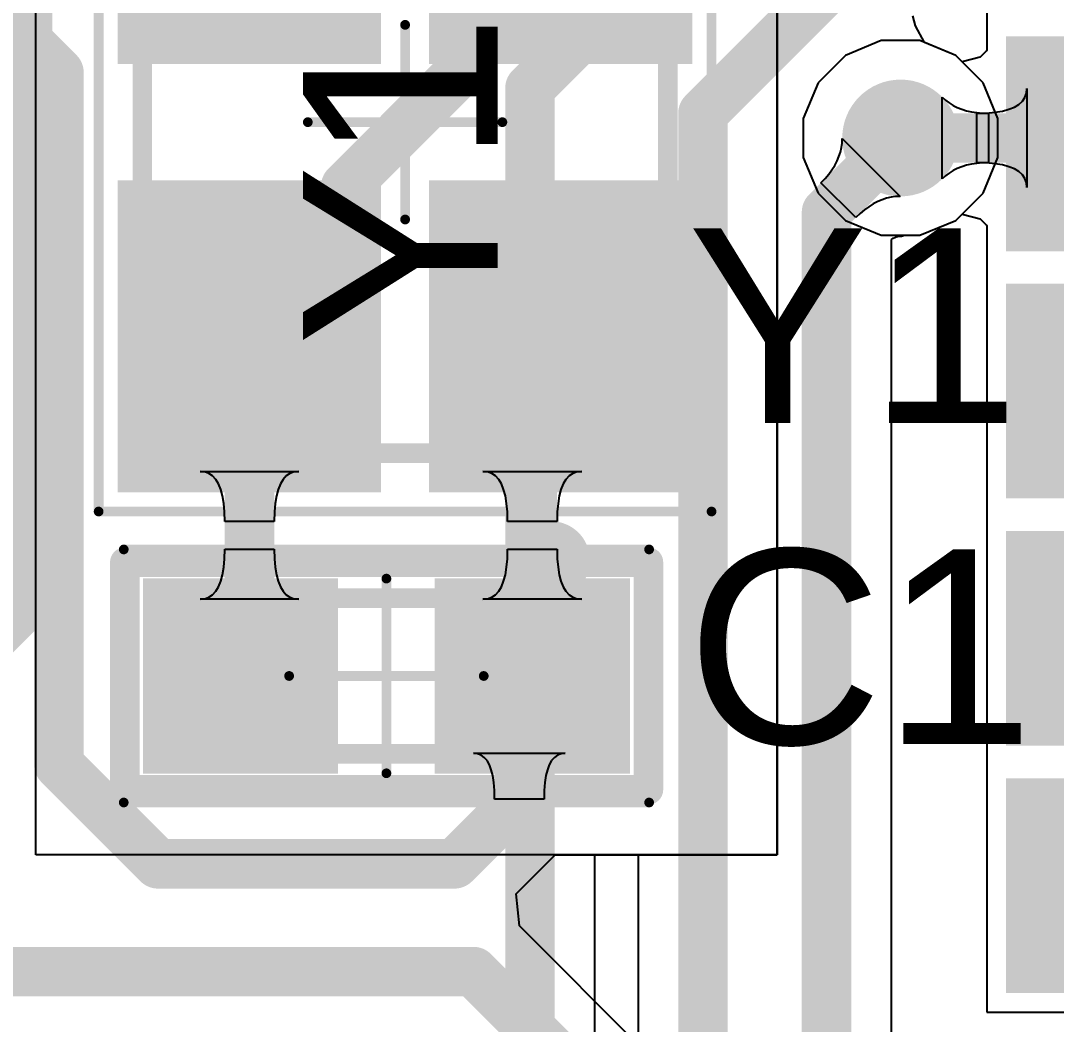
# Model space of a CAD drawing. Header units: inches. Extents: x 1.37 to 4.6, y 1.74 to 5.29.
# Drawn here: x 2.582 to 2.7915, y 4.3108 to 4.5137 of the extents above; entities that cross this region are included whole.
import ezdxf

# ---------------------------------------------------------------- set-up
doc = ezdxf.new("R2010")
doc.units = ezdxf.units.IN
doc.header["$MEASUREMENT"] = 0
for name, color, linetype in [('BottomLayer', 5, 'Continuous'), ('Mechanical11', 56, 'Continuous'), ('Mechanical13', 56, 'Continuous'), ('Mechanical15', 56, 'Continuous'), ('TopLayer', 1, 'Continuous'), ('TopOverlay', 2, 'Continuous'), ('TopPaste', 8, 'Continuous'), ('TopSolder', 216, 'Continuous'), ('ViaHoleLayer', 16, 'Continuous')]:
    doc.layers.add(name, color=color, linetype=linetype)
doc.styles.add('Arial', font='', dxfattribs={"height": 0.2})
doc.styles.get('Arial').set_extended_font_data('Arial')

# ---------------------------------------------------------------- blocks, each defined once
blk = doc.blocks.new('WE_XTAL_CFPX_180_12')
at = {"layer": 'TopLayer'}
for points in [[(-0.07087, 0.05413), (-0.01575, 0.05413), (-0.01575, 0.00886), (-0.07087, 0.00886)], [(0.01575, 0.05413), (0.07087, 0.05413), (0.07087, 0.00886), (0.01575, 0.00886)], [(-0.07087, -0.00886), (-0.01575, -0.00886), (-0.01575, -0.05413), (-0.07087, -0.05413)], [(0.01575, -0.00886), (0.07087, -0.00886), (0.07087, -0.05413), (0.01575, -0.05413)]]:
    blk.add_hatch(color=1, dxfattribs=at).paths.add_polyline_path(points)
at = {"layer": 'TopPaste'}
for points in [[(-0.07087, 0.05413), (-0.01575, 0.05413), (-0.01575, 0.00886), (-0.07087, 0.00886)], [(0.01575, 0.05413), (0.07087, 0.05413), (0.07087, 0.00886), (0.01575, 0.00886)], [(-0.07087, -0.00886), (-0.01575, -0.00886), (-0.01575, -0.05413), (-0.07087, -0.05413)], [(0.01575, -0.00886), (0.07087, -0.00886), (0.07087, -0.05413), (0.01575, -0.05413)]]:
    blk.add_hatch(color=8, dxfattribs=at).paths.add_polyline_path(points)
at = {"layer": 'TopSolder'}
for points in [[(-0.07487, 0.05813), (-0.01175, 0.05813), (-0.01175, 0.00486), (-0.07487, 0.00486)], [(0.01175, 0.05813), (0.07487, 0.05813), (0.07487, 0.00486), (0.01175, 0.00486)], [(-0.07487, -0.00486), (-0.01175, -0.00486), (-0.01175, -0.05813), (-0.07487, -0.05813)], [(0.01175, -0.00486), (0.07487, -0.00486), (0.07487, -0.05813), (0.01175, -0.05813)]]:
    blk.add_hatch(color=216, dxfattribs=at).paths.add_polyline_path(points)
at = {"layer": 'Mechanical11', "const_width": 0.00394}
for points in [[(-0.06693, 0.05315), (0.06693, 0.05315)], [(-0.06693, 0.05315), (-0.06693, -0.05315)], [(0.06693, 0.05315), (0.06693, -0.05315)], [(-0.06693, -0.05315), (0.06693, -0.05315)]]:
    blk.add_lwpolyline(points, dxfattribs=at)
at = {"layer": 'Mechanical11'}
for points, const_width in [([(-0.06791, 0.05315, 1), (-0.06594, 0.05315, 1)], 0.00197), ([(-0.06791, 0.05315, 1), (-0.06594, 0.05315, 1)], 0.00197), ([(0.06595, 0.05315, 1), (0.06791, 0.05315, 1)], 0.00197), ([(0.06595, 0.05315, 1), (0.06791, 0.05315, 1)], 0.00197), ([(-0.04134, -0.03543, 1), (-0.05709, -0.03543, 1)], 0.00394), ([(-0.05807, -0.03543, 1), (-0.0561, -0.03543, 1)], 0.00197), ([(-0.04232, -0.03543, 1), (-0.04035, -0.03543, 1)], 0.00197), ([(-0.06791, -0.05315, 1), (-0.06594, -0.05315, 1)], 0.00197), ([(-0.06791, -0.05315, 1), (-0.06594, -0.05315, 1)], 0.00197), ([(0.06595, -0.05315, 1), (0.06791, -0.05315, 1)], 0.00197), ([(0.06595, -0.05315, 1), (0.06791, -0.05315, 1)], 0.00197)]:
    blk.add_lwpolyline(points, format="xyb", close=True, dxfattribs=dict(at, const_width=const_width))
at = {"layer": 'Mechanical13', "const_width": 0.00394}
for points in [[(-0.06693, 0.05315), (-0.06693, -0.05315)], [(-0.06693, 0.05315), (0.06693, 0.05315)], [(0.06693, 0.05315), (0.06693, -0.05315)], [(-0.06693, -0.05315), (0.06693, -0.05315)]]:
    blk.add_lwpolyline(points, dxfattribs=at)
at = {"layer": 'Mechanical13', "const_width": 0.00197}
for points in [[(-0.06791, 0.05315, 1), (-0.06594, 0.05315, 1)], [(-0.06791, 0.05315, 1), (-0.06594, 0.05315, 1)], [(0.06595, 0.05315, 1), (0.06791, 0.05315, 1)], [(0.06595, 0.05315, 1), (0.06791, 0.05315, 1)], [(-0.06791, -0.05315, 1), (-0.06594, -0.05315, 1)], [(-0.06791, -0.05315, 1), (-0.06594, -0.05315, 1)], [(0.06595, -0.05315, 1), (0.06791, -0.05315, 1)], [(0.06595, -0.05315, 1), (0.06791, -0.05315, 1)]]:
    blk.add_lwpolyline(points, format="xyb", close=True, dxfattribs=at)
at = {"layer": 'Mechanical15', "const_width": 0.00197}
for points in [[(-0.07874, 0.06201), (-0.07874, -0.06201)], [(-0.07874, 0.06201), (0.07874, 0.06201)], [(0.07874, 0.06201), (0.07874, -0.06201)], [(0, 0.01969), (0, -0.01968)], [(-0.01968, 0), (0.01969, 0)], [(-0.07874, -0.06201), (0.07874, -0.06201)]]:
    blk.add_lwpolyline(points, dxfattribs=at)
at = {"layer": 'Mechanical15', "const_width": 0.000984}
for points in [[(-0.07923, 0.06201, 1), (-0.07825, 0.06201, 1)], [(-0.07923, 0.06201, 1), (-0.07825, 0.06201, 1)], [(0.07825, 0.06201, 1), (0.07923, 0.06201, 1)], [(0.07825, 0.06201, 1), (0.07923, 0.06201, 1)], [(-0.00049, 0.01969, 1), (0.00049, 0.01969, 1)], [(-0.02018, 0, 1), (-0.01919, 0, 1)], [(0.01919, 0, 1), (0.02018, 0, 1)], [(-0.00049, -0.01968, 1), (0.00049, -0.01968, 1)], [(-0.07923, -0.06201, 1), (-0.07825, -0.06201, 1)], [(-0.07923, -0.06201, 1), (-0.07825, -0.06201, 1)], [(0.07825, -0.06201, 1), (0.07923, -0.06201, 1)], [(0.07825, -0.06201, 1), (0.07923, -0.06201, 1)]]:
    blk.add_lwpolyline(points, format="xyb", close=True, dxfattribs=at)
at = {"layer": 'TopOverlay'}
for points, const_width in [([(-0.08465, -0.02953, 1), (-0.09252, -0.02953, 1)], 0.00787), ([(-0.09449, -0.02953, 1), (-0.09055, -0.02953, 1)], 0.00394), ([(-0.08661, -0.02953, 1), (-0.08268, -0.02953, 1)], 0.00394)]:
    blk.add_lwpolyline(points, format="xyb", close=True, dxfattribs=dict(at, const_width=const_width))
at = {"layer": 'Mechanical11', "style": 'Arial'}
blk.add_text('Y1', height=0.03937, dxfattribs=at).set_placement((-0.04528, -0.0187))
blk = doc.blocks.new('ESP32_WROOM_26')
at = {"layer": 'TopLayer'}
for points in [[(0.02953, 0.19134), (-0.02953, 0.19134), (-0.02953, 0.22677), (0.02953, 0.22677)], [(0.02953, 0.14134), (-0.02953, 0.14134), (-0.02953, 0.17677), (0.02953, 0.17677)], [(0.02953, 0.09134), (-0.02953, 0.09134), (-0.02953, 0.12677), (0.02953, 0.12677)], [(0.02953, 0.04134), (-0.02953, 0.04134), (-0.02953, 0.07677), (0.02953, 0.07677)]]:
    blk.add_hatch(color=1, dxfattribs=at).paths.add_polyline_path(points)
at = {"layer": 'TopPaste'}
for points in [[(0.02953, 0.19134), (-0.02953, 0.19134), (-0.02953, 0.22677), (0.02953, 0.22677)], [(0.02953, 0.14134), (-0.02953, 0.14134), (-0.02953, 0.17677), (0.02953, 0.17677)], [(0.02953, 0.09134), (-0.02953, 0.09134), (-0.02953, 0.12677), (0.02953, 0.12677)], [(0.02953, 0.04134), (-0.02953, 0.04134), (-0.02953, 0.07677), (0.02953, 0.07677)]]:
    blk.add_hatch(color=8, dxfattribs=at).paths.add_polyline_path(points)
at = {"layer": 'TopSolder'}
for points in [[(0.03353, 0.18734), (-0.03353, 0.18734), (-0.03353, 0.23077), (0.03353, 0.23077)], [(0.03353, 0.13734), (-0.03353, 0.13734), (-0.03353, 0.18077), (0.03353, 0.18077)], [(0.03353, 0.08734), (-0.03353, 0.08734), (-0.03353, 0.13077), (0.03353, 0.13077)], [(0.03353, 0.03734), (-0.03353, 0.03734), (-0.03353, 0.08077), (0.03353, 0.08077)]]:
    blk.add_hatch(color=216, dxfattribs=at).paths.add_polyline_path(points)
blk = doc.blocks.new('CAP_0603_185')
at = {"layer": 'TopLayer'}
for points in [[(-0.04728, 0.01875), (-0.01578, 0.01875), (-0.01578, -0.01275), (-0.04728, -0.01275)], [(0.01178, 0.01875), (0.04328, 0.01875), (0.04328, -0.01275), (0.01178, -0.01275)]]:
    blk.add_hatch(color=1, dxfattribs=at).paths.add_polyline_path(points)
at = {"layer": 'TopPaste'}
for points in [[(-0.04728, 0.01875), (-0.01578, 0.01875), (-0.01578, -0.01275), (-0.04728, -0.01275)], [(0.01178, 0.01875), (0.04328, 0.01875), (0.04328, -0.01275), (0.01178, -0.01275)]]:
    blk.add_hatch(color=8, dxfattribs=at).paths.add_polyline_path(points)
at = {"layer": 'TopSolder'}
for points in [[(-0.05128, 0.02275), (-0.01178, 0.02275), (-0.01178, -0.01675), (-0.05128, -0.01675)], [(0.00778, 0.02275), (0.04728, 0.02275), (0.04728, -0.01675), (0.00778, -0.01675)]]:
    blk.add_hatch(color=216, dxfattribs=at).paths.add_polyline_path(points)
at = {"layer": 'Mechanical13', "const_width": 0.00394}
for points in [[(-0.0335, 0.01875), (0.0295, 0.01875)], [(-0.0335, -0.01275), (-0.0335, 0.01875)], [(0.0295, -0.01275), (0.0295, 0.01875)], [(-0.0335, -0.01275), (0.0295, -0.01275)]]:
    blk.add_lwpolyline(points, dxfattribs=at)
at = {"layer": 'Mechanical13', "const_width": 0.00197}
for points in [[(-0.03448, 0.01875, 1), (-0.03251, 0.01875, 1)], [(-0.03448, 0.01875, 1), (-0.03251, 0.01875, 1)], [(0.02851, 0.01875, 1), (0.03048, 0.01875, 1)], [(0.02851, 0.01875, 1), (0.03048, 0.01875, 1)], [(-0.03448, -0.01275, 1), (-0.03251, -0.01275, 1)], [(-0.03448, -0.01275, 1), (-0.03251, -0.01275, 1)], [(0.02851, -0.01275, 1), (0.03048, -0.01275, 1)], [(0.02851, -0.01275, 1), (0.03048, -0.01275, 1)]]:
    blk.add_lwpolyline(points, format="xyb", close=True, dxfattribs=at)
at = {"layer": 'Mechanical15', "const_width": 0.00197}
for points in [[(-0.05515, 0.02859), (0.05115, 0.02859)], [(-0.05515, -0.02259), (-0.05515, 0.02859)], [(0.05115, -0.02259), (0.05115, 0.02859)], [(-0.002, -0.01668), (-0.002, 0.02269)], [(-0.02168, 0.003), (0.01768, 0.003)], [(-0.05515, -0.02259), (0.05115, -0.02259)]]:
    blk.add_lwpolyline(points, dxfattribs=at)
at = {"layer": 'Mechanical15', "const_width": 0.000984}
for points in [[(-0.05564, 0.02859, 1), (-0.05466, 0.02859, 1)], [(-0.05564, 0.02859, 1), (-0.05466, 0.02859, 1)], [(0.05066, 0.02859, 1), (0.05164, 0.02859, 1)], [(0.05066, 0.02859, 1), (0.05164, 0.02859, 1)], [(-0.00249, 0.02269, 1), (-0.00151, 0.02269, 1)], [(-0.02218, 0.003, 1), (-0.02119, 0.003, 1)], [(0.01719, 0.003, 1), (0.01818, 0.003, 1)], [(-0.00249, -0.01668, 1), (-0.00151, -0.01668, 1)], [(-0.05564, -0.02259, 1), (-0.05466, -0.02259, 1)], [(-0.05564, -0.02259, 1), (-0.05466, -0.02259, 1)], [(0.05066, -0.02259, 1), (0.05164, -0.02259, 1)], [(0.05066, -0.02259, 1), (0.05164, -0.02259, 1)]]:
    blk.add_lwpolyline(points, format="xyb", close=True, dxfattribs=at)
at = {"layer": 'TopOverlay', "const_width": 0.006}
for points in [[(-0.05492, 0.026), (-0.048, 0.026)], [(-0.05492, -0.02), (-0.05492, 0.026)], [(-0.048, 0.026), (0.051, 0.026)], [(0.051, -0.02), (0.051, 0.026)], [(-0.05492, -0.02), (0.051, -0.02)]]:
    blk.add_lwpolyline(points, dxfattribs=at)
at = {"layer": 'TopOverlay', "const_width": 0.003}
for points in [[(-0.05642, 0.026, 1), (-0.05342, 0.026, 1)], [(-0.05642, 0.026, 1), (-0.05342, 0.026, 1)], [(-0.0495, 0.026, 1), (-0.0465, 0.026, 1)], [(-0.0495, 0.026, 1), (-0.0465, 0.026, 1)], [(0.0495, 0.026, 1), (0.0525, 0.026, 1)], [(0.0495, 0.026, 1), (0.0525, 0.026, 1)], [(-0.05642, -0.02, 1), (-0.05342, -0.02, 1)], [(-0.05642, -0.02, 1), (-0.05342, -0.02, 1)], [(0.0495, -0.02, 1), (0.0525, -0.02, 1)], [(0.0495, -0.02, 1), (0.0525, -0.02, 1)]]:
    blk.add_lwpolyline(points, format="xyb", close=True, dxfattribs=at)

msp = doc.modelspace()

# ---------------------------------------------------------------- hatches: boundary and pattern name
at = {"layer": 'BottomLayer'}
h = msp.add_hatch(color=5, dxfattribs=at)
edge = h.paths.add_edge_path()
edge.add_arc((2.76, 4.49), 0.01181, 0, 360)
at = {"layer": 'TopLayer'}
h = msp.add_hatch(color=1, dxfattribs=at)
edge = h.paths.add_edge_path()
edge.add_arc((2.76, 4.49), 0.01181, 0, 360)
at = {"layer": 'ViaHoleLayer'}
h = msp.add_hatch(color=16, dxfattribs=at)
edge = h.paths.add_edge_path()
edge.add_arc((2.76, 4.49), 0.00591, 0, 360)

# ---------------------------------------------------------------- linework, layer by layer
at = {"layer": 'BottomLayer'}
for p, q in [((2.585, 4.345), (2.585, 4.635)), ((2.735, 4.635), (2.735, 4.345)), ((2.76304, 4.51268), (2.76246, 4.51469)), ((2.7648, 4.50932), (2.76304, 4.51268)), ((2.77115, 4.50669), (2.7648, 4.50932)), ((2.77669, 4.50115), (2.77115, 4.50669)), ((2.77969, 4.49392), (2.77669, 4.50115)), ((2.77969, 4.48608), (2.77969, 4.49392)), ((2.74803, 4.48806), (2.74815, 4.48897)), ((2.74815, 4.48897), (2.74819, 4.48988)), ((2.74819, 4.48988), (2.75988, 4.47819)), ((2.74714, 4.48536), (2.74752, 4.48626)), ((2.74752, 4.48626), (2.74782, 4.48716)), ((2.74782, 4.48716), (2.74803, 4.48806)), ((2.7461, 4.48359), (2.74666, 4.48447)), ((2.74666, 4.48447), (2.74714, 4.48536)), ((2.77669, 4.47885), (2.77969, 4.48608)), ((2.74471, 4.48183), (2.74545, 4.48271)), ((2.74545, 4.48271), (2.7461, 4.48359)), ((2.74389, 4.48096), (2.74471, 4.48183)), ((2.75096, 4.47389), (2.74389, 4.48096)), ((2.75716, 4.47782), (2.75626, 4.47752)), ((2.75806, 4.47803), (2.75716, 4.47782)), ((2.75897, 4.47815), (2.75806, 4.47803)), ((2.75988, 4.47819), (2.75897, 4.47815)), ((2.77115, 4.47331), (2.77669, 4.47885)), ((2.75359, 4.4761), (2.75271, 4.47545)), ((2.75447, 4.47666), (2.75359, 4.4761)), ((2.75536, 4.47714), (2.75447, 4.47666)), ((2.75626, 4.47752), (2.75536, 4.47714)), ((2.75183, 4.47471), (2.75096, 4.47389)), ((2.75271, 4.47545), (2.75183, 4.47471)), ((2.76392, 4.47032), (2.77115, 4.47331)), ((2.75813, 4.46947), (2.75852, 4.46972)), ((2.75813, 4.15044), (2.75813, 4.46947)), ((2.75813, 4.46947), (2.75813, 4.46947)), ((2.75852, 4.46972), (2.75885, 4.4699)), ((2.75885, 4.4699), (2.75912, 4.47001)), ((2.75912, 4.47001), (2.75934, 4.47009)), ((2.75934, 4.47009), (2.75951, 4.47013)), ((2.75951, 4.47013), (2.75966, 4.47015)), ((2.75966, 4.47015), (2.76019, 4.47017)), ((2.76019, 4.47017), (2.76081, 4.47032)), ((2.76081, 4.47032), (2.76392, 4.47032)), ((2.735, 4.345), (2.585, 4.345)), ((2.69813, 4.11044), (2.69813, 4.345)), ((2.69813, 4.345), (2.70687, 4.345)), ((2.70687, 4.345), (2.70687, 4.12))]:
    msp.add_line(p, q, dxfattribs=at)
at = {"layer": 'BottomLayer', "const_width": 0.01}
for points in [[(2.58337, 4.39595), (2.58337, 4.60337)], [(2.685, 4.50009), (2.75991, 4.575)], [(2.72, 4.495), (2.76, 4.535)], [(2.685, 4.105), (2.685, 4.50009)], [(2.72, 4.12), (2.72, 4.495)], [(2.745, 4.475), (2.76, 4.49)], [(2.745, 4.145), (2.745, 4.475)], [(2.57002, 4.38261), (2.58337, 4.39595)]]:
    msp.add_lwpolyline(points, dxfattribs=at)
at = {"layer": 'BottomLayer', "const_width": 0.005}
for points in [[(2.6825, 4.50009, 1), (2.6875, 4.50009, 1)], [(2.6825, 4.50009, 1), (2.6875, 4.50009, 1)], [(2.7175, 4.495, 1), (2.7225, 4.495, 1)], [(2.7175, 4.495, 1), (2.7225, 4.495, 1)], [(2.7575, 4.49, 1), (2.7625, 4.49, 1)], [(2.7425, 4.475, 1), (2.7475, 4.475, 1)], [(2.7425, 4.475, 1), (2.7475, 4.475, 1)], [(2.58087, 4.39595, 1), (2.58587, 4.39595, 1)], [(2.58087, 4.39595, 1), (2.58587, 4.39595, 1)]]:
    msp.add_lwpolyline(points, format="xyb", close=True, dxfattribs=at)
at = {"layer": 'TopLayer'}
for p, q in [((2.585, 4.345), (2.585, 4.635)), ((2.735, 4.635), (2.735, 4.345)), ((2.735, 4.345), (2.735, 4.635)), ((2.77744, 4.51719), (2.77744, 4.50781)), ((2.75608, 4.50969), (2.74885, 4.50669)), ((2.76392, 4.50969), (2.75608, 4.50969)), ((2.77115, 4.50669), (2.76392, 4.50969)), ((2.77737, 4.50762), (2.77608, 4.50633)), ((2.77744, 4.50781), (2.77737, 4.50762)), ((2.74885, 4.50669), (2.74331, 4.50115)), ((2.77244, 4.5054), (2.77115, 4.50669)), ((2.77608, 4.50633), (2.77244, 4.5054)), ((2.74331, 4.50115), (2.74031, 4.49392)), ((2.78515, 4.4982), (2.78545, 4.49905)), ((2.78545, 4.49905), (2.78556, 4.5)), ((2.78556, 4.5), (2.78556, 4.48)), ((2.76843, 4.48173), (2.76843, 4.49827)), ((2.76843, 4.49827), (2.7691, 4.49765)), ((2.7691, 4.49765), (2.76983, 4.49709)), ((2.76983, 4.49709), (2.77062, 4.4966)), ((2.78302, 4.49625), (2.78394, 4.4968)), ((2.78394, 4.4968), (2.78464, 4.49745)), ((2.78464, 4.49745), (2.78515, 4.4982)), ((2.77062, 4.4966), (2.77147, 4.49618)), ((2.77147, 4.49618), (2.77237, 4.49582)), ((2.77237, 4.49582), (2.77334, 4.49552)), ((2.77334, 4.49552), (2.77436, 4.49529)), ((2.77436, 4.49529), (2.77545, 4.49513)), ((2.77543, 4.495), (2.77736, 4.49505)), ((2.77543, 4.485), (2.77543, 4.495)), ((2.77545, 4.49513), (2.77659, 4.49503)), ((2.77659, 4.49503), (2.77779, 4.495)), ((2.77736, 4.49505), (2.77908, 4.4952)), ((2.77779, 4.495), (2.77779, 4.485)), ((2.77908, 4.4952), (2.7806, 4.49545)), ((2.7806, 4.49545), (2.78191, 4.4958)), ((2.78191, 4.4958), (2.78302, 4.49625)), ((2.74031, 4.49392), (2.74031, 4.48608)), ((2.74031, 4.48608), (2.74331, 4.47885)), ((2.77237, 4.48418), (2.77147, 4.48382)), ((2.77334, 4.48448), (2.77237, 4.48418)), ((2.77436, 4.48471), (2.77334, 4.48448)), ((2.77545, 4.48487), (2.77436, 4.48471)), ((2.77736, 4.48495), (2.77543, 4.485)), ((2.77659, 4.48497), (2.77545, 4.48487)), ((2.77779, 4.485), (2.77659, 4.48497)), ((2.77908, 4.4848), (2.77736, 4.48495)), ((2.7806, 4.48455), (2.77908, 4.4848)), ((2.78191, 4.4842), (2.7806, 4.48455)), ((2.78302, 4.48375), (2.78191, 4.4842)), ((2.7691, 4.48235), (2.76843, 4.48173)), ((2.76983, 4.48291), (2.7691, 4.48235)), ((2.77062, 4.4834), (2.76983, 4.48291)), ((2.77147, 4.48382), (2.77062, 4.4834)), ((2.78394, 4.4832), (2.78302, 4.48375)), ((2.78464, 4.48255), (2.78394, 4.4832)), ((2.78515, 4.4818), (2.78464, 4.48255)), ((2.78545, 4.48095), (2.78515, 4.4818)), ((2.78556, 4.48), (2.78545, 4.48095)), ((2.74331, 4.47885), (2.74885, 4.47331)), ((2.77115, 4.47331), (2.77244, 4.4746)), ((2.77244, 4.4746), (2.77608, 4.47367)), ((2.77608, 4.47367), (2.77737, 4.47238)), ((2.74885, 4.47331), (2.75608, 4.47032)), ((2.76392, 4.47032), (2.77115, 4.47331)), ((2.77737, 4.47238), (2.77744, 4.47219)), ((2.77744, 4.47219), (2.77744, 4.41323)), ((2.75608, 4.47032), (2.76392, 4.47032)), ((2.6192, 4.42248), (2.61825, 4.42258)), ((2.61825, 4.42258), (2.63825, 4.42258)), ((2.62005, 4.42217), (2.6192, 4.42248)), ((2.6208, 4.42167), (2.62005, 4.42217)), ((2.62145, 4.42096), (2.6208, 4.42167)), ((2.6357, 4.42167), (2.63505, 4.42096)), ((2.63645, 4.42217), (2.6357, 4.42167)), ((2.6373, 4.42248), (2.63645, 4.42217)), ((2.63825, 4.42258), (2.6373, 4.42248)), ((2.67643, 4.42248), (2.67548, 4.42258)), ((2.67548, 4.42258), (2.69548, 4.42258)), ((2.67728, 4.42217), (2.67643, 4.42248)), ((2.67803, 4.42167), (2.67728, 4.42217)), ((2.67868, 4.42096), (2.67803, 4.42167)), ((2.69293, 4.42167), (2.69228, 4.42096)), ((2.69368, 4.42217), (2.69293, 4.42167)), ((2.69453, 4.42248), (2.69368, 4.42217)), ((2.69548, 4.42258), (2.69453, 4.42248)), ((2.622, 4.42005), (2.62145, 4.42096)), ((2.62245, 4.41893), (2.622, 4.42005)), ((2.6345, 4.42005), (2.63405, 4.41893)), ((2.63505, 4.42096), (2.6345, 4.42005)), ((2.67923, 4.42005), (2.67868, 4.42096)), ((2.67968, 4.41893), (2.67923, 4.42005)), ((2.69173, 4.42005), (2.69128, 4.41893)), ((2.69228, 4.42096), (2.69173, 4.42005)), ((2.6228, 4.41762), (2.62245, 4.41893)), ((2.62305, 4.4161), (2.6228, 4.41762)), ((2.6337, 4.41762), (2.63345, 4.4161)), ((2.63405, 4.41893), (2.6337, 4.41762)), ((2.68003, 4.41762), (2.67968, 4.41893)), ((2.68028, 4.4161), (2.68003, 4.41762)), ((2.69093, 4.41762), (2.69068, 4.4161)), ((2.69128, 4.41893), (2.69093, 4.41762)), ((2.6232, 4.41438), (2.62305, 4.4161)), ((2.63345, 4.4161), (2.6333, 4.41438)), ((2.68043, 4.41438), (2.68028, 4.4161)), ((2.69068, 4.4161), (2.69053, 4.41438)), ((2.62325, 4.41246), (2.6232, 4.41438)), ((2.6333, 4.41438), (2.63325, 4.41246)), ((2.68048, 4.41246), (2.68043, 4.41438)), ((2.69053, 4.41438), (2.69048, 4.41246)), ((2.77744, 4.41323), (2.77744, 4.36323)), ((2.63325, 4.41246), (2.62325, 4.41246)), ((2.69048, 4.41246), (2.68048, 4.41246)), ((2.6232, 4.40491), (2.62325, 4.40683)), ((2.62325, 4.40683), (2.63325, 4.40683)), ((2.63325, 4.40683), (2.6333, 4.40491)), ((2.68043, 4.40491), (2.68048, 4.40683)), ((2.68048, 4.40683), (2.69048, 4.40683)), ((2.69048, 4.40683), (2.69053, 4.40491)), ((2.62305, 4.40319), (2.6232, 4.40491)), ((2.6333, 4.40491), (2.63345, 4.40319)), ((2.68028, 4.40319), (2.68043, 4.40491)), ((2.69053, 4.40491), (2.69068, 4.40319)), ((2.6228, 4.40167), (2.62305, 4.40319)), ((2.63345, 4.40319), (2.6337, 4.40167)), ((2.68003, 4.40167), (2.68028, 4.40319)), ((2.69068, 4.40319), (2.69093, 4.40167)), ((2.622, 4.39924), (2.62245, 4.40036)), ((2.62245, 4.40036), (2.6228, 4.40167)), ((2.6337, 4.40167), (2.63405, 4.40036)), ((2.63405, 4.40036), (2.6345, 4.39924)), ((2.67923, 4.39924), (2.67968, 4.40036)), ((2.67968, 4.40036), (2.68003, 4.40167)), ((2.69093, 4.40167), (2.69128, 4.40036)), ((2.69128, 4.40036), (2.69173, 4.39924)), ((2.6208, 4.39762), (2.62145, 4.39833)), ((2.62145, 4.39833), (2.622, 4.39924)), ((2.6345, 4.39924), (2.63505, 4.39833)), ((2.63505, 4.39833), (2.6357, 4.39762)), ((2.67803, 4.39762), (2.67868, 4.39833)), ((2.67868, 4.39833), (2.67923, 4.39924)), ((2.69173, 4.39924), (2.69228, 4.39833)), ((2.69228, 4.39833), (2.69293, 4.39762)), ((2.61825, 4.39671), (2.6192, 4.39681)), ((2.63825, 4.39671), (2.61825, 4.39671)), ((2.6192, 4.39681), (2.62005, 4.39712)), ((2.62005, 4.39712), (2.6208, 4.39762)), ((2.6357, 4.39762), (2.63645, 4.39712)), ((2.63645, 4.39712), (2.6373, 4.39681)), ((2.6373, 4.39681), (2.63825, 4.39671)), ((2.67548, 4.39671), (2.67643, 4.39681)), ((2.69548, 4.39671), (2.67548, 4.39671)), ((2.67643, 4.39681), (2.67728, 4.39712)), ((2.67728, 4.39712), (2.67803, 4.39762)), ((2.69293, 4.39762), (2.69368, 4.39712)), ((2.69368, 4.39712), (2.69453, 4.39681)), ((2.69453, 4.39681), (2.69548, 4.39671)), ((2.6744, 4.36548), (2.67359, 4.36558)), ((2.67359, 4.36558), (2.69211, 4.36558)), ((2.67512, 4.36521), (2.6744, 4.36548)), ((2.67576, 4.36474), (2.67512, 4.36521)), ((2.67632, 4.36409), (2.67576, 4.36474)), ((2.68994, 4.36474), (2.68939, 4.36409)), ((2.69058, 4.36521), (2.68994, 4.36474)), ((2.6913, 4.36548), (2.69058, 4.36521)), ((2.69211, 4.36558), (2.6913, 4.36548)), ((2.67679, 4.36326), (2.67632, 4.36409)), ((2.67717, 4.36224), (2.67679, 4.36326)), ((2.68892, 4.36326), (2.68853, 4.36224)), ((2.68939, 4.36409), (2.68892, 4.36326)), ((2.77744, 4.36323), (2.77744, 4.31323)), ((2.67747, 4.36104), (2.67717, 4.36224)), ((2.67768, 4.35965), (2.67747, 4.36104)), ((2.68824, 4.36104), (2.68802, 4.35965)), ((2.68853, 4.36224), (2.68824, 4.36104)), ((2.67781, 4.35807), (2.67768, 4.35965)), ((2.68802, 4.35965), (2.6879, 4.35807)), ((2.67785, 4.35631), (2.67781, 4.35807)), ((2.68785, 4.35631), (2.67785, 4.35631)), ((2.6879, 4.35807), (2.68785, 4.35631)), ((2.735, 4.345), (2.585, 4.345)), ((2.68224, 4.33713), (2.6901, 4.345)), ((2.6901, 4.345), (2.735, 4.345)), ((2.68286, 4.3307), (2.68224, 4.33713)), ((2.74102, 4.27254), (2.68286, 4.3307)), ((2.77744, 4.31323), (2.85224, 4.31323))]:
    msp.add_line(p, q, dxfattribs=at)
at = {"layer": 'TopLayer', "const_width": 0.01}
for points in [[(2.56596, 4.52699), (2.58972, 4.50323)], [(2.6736, 4.50612), (2.6736, 4.51887)], [(2.64772, 4.48023), (2.6736, 4.50612)], [(2.58972, 4.36323), (2.58972, 4.50323)], [(2.76, 4.49), (2.83343, 4.49)], [(2.64772, 4.47831), (2.64772, 4.48023)], [(2.64588, 4.47648), (2.64772, 4.47831)], [(2.64588, 4.46753), (2.64588, 4.47648)], [(2.62825, 4.4499), (2.64588, 4.46753)], [(2.62825, 4.38302), (2.62825, 4.4499)], [(2.68548, 4.44414), (2.69124, 4.4499)], [(2.68548, 4.3812), (2.68548, 4.44414)], [(2.62643, 4.3812), (2.62825, 4.38302)], [(2.68285, 4.37857), (2.68548, 4.3812)], [(2.68285, 4.35631), (2.68285, 4.37857)], [(2.58972, 4.36323), (2.60974, 4.3432)], [(2.66974, 4.3432), (2.68285, 4.35631)], [(2.60974, 4.3432), (2.66974, 4.3432)], [(2.55358, 4.32142), (2.67358, 4.32142)], [(2.67358, 4.32142), (2.73174, 4.26326)]]:
    msp.add_lwpolyline(points, dxfattribs=at)
at = {"layer": 'TopLayer', "const_width": 0.005}
for points in [[(2.6711, 4.50612, 1), (2.6761, 4.50612, 1)], [(2.6711, 4.50612, 1), (2.6761, 4.50612, 1)], [(2.58722, 4.50323, 1), (2.59222, 4.50323, 1)], [(2.58722, 4.50323, 1), (2.59222, 4.50323, 1)], [(2.7575, 4.49, 1), (2.7625, 4.49, 1)], [(2.64522, 4.48023, 1), (2.65022, 4.48023, 1)], [(2.64522, 4.48023, 1), (2.65022, 4.48023, 1)], [(2.64522, 4.47831, 1), (2.65022, 4.47831, 1)], [(2.64522, 4.47831, 1), (2.65022, 4.47831, 1)], [(2.64338, 4.47648, 1), (2.64838, 4.47648, 1)], [(2.64338, 4.47648, 1), (2.64838, 4.47648, 1)], [(2.64338, 4.46753, 1), (2.64838, 4.46753, 1)], [(2.64338, 4.46753, 1), (2.64838, 4.46753, 1)], [(2.62575, 4.4499, 1), (2.63075, 4.4499, 1)], [(2.62575, 4.4499, 1), (2.63075, 4.4499, 1)], [(2.68874, 4.4499, 1), (2.69374, 4.4499, 1)], [(2.68298, 4.44414, 1), (2.68798, 4.44414, 1)], [(2.68298, 4.44414, 1), (2.68798, 4.44414, 1)], [(2.62575, 4.38302, 1), (2.63075, 4.38302, 1)], [(2.62575, 4.38302, 1), (2.63075, 4.38302, 1)], [(2.62393, 4.3812, 1), (2.62893, 4.3812, 1)], [(2.68298, 4.3812, 1), (2.68798, 4.3812, 1)], [(2.68298, 4.3812, 1), (2.68798, 4.3812, 1)], [(2.68035, 4.37857, 1), (2.68535, 4.37857, 1)], [(2.68035, 4.37857, 1), (2.68535, 4.37857, 1)], [(2.58722, 4.36323, 1), (2.59222, 4.36323, 1)], [(2.58722, 4.36323, 1), (2.59222, 4.36323, 1)], [(2.68035, 4.35631, 1), (2.68535, 4.35631, 1)], [(2.68035, 4.35631, 1), (2.68535, 4.35631, 1)], [(2.60724, 4.3432, 1), (2.61224, 4.3432, 1)], [(2.60724, 4.3432, 1), (2.61224, 4.3432, 1)], [(2.66724, 4.3432, 1), (2.67224, 4.3432, 1)], [(2.66724, 4.3432, 1), (2.67224, 4.3432, 1)], [(2.67108, 4.32142, 1), (2.67608, 4.32142, 1)], [(2.67108, 4.32142, 1), (2.67608, 4.32142, 1)]]:
    msp.add_lwpolyline(points, format="xyb", close=True, dxfattribs=at)

# ---------------------------------------------------------------- block references
for name, p in [('ESP32_WROOM_26', (2.81484, 4.27976)), ('CAP_0603_185', (2.65796, 4.3782))]:
    msp.add_blockref(name, p)
at = {"rotation": 90}
msp.add_blockref('WE_XTAL_CFPX_180_12', (2.65974, 4.4932), dxfattribs=at)

# ---------------------------------------------------------------- texts
at = {"layer": 'TopOverlay', "style": 'Arial'}
for s, p in [('Y1', (2.7168, 4.43239)), ('C1', (2.71666, 4.36742))]:
    msp.add_text(s, height=0.03937, dxfattribs=at).set_placement(p)

doc.saveas('drawing.dxf')
